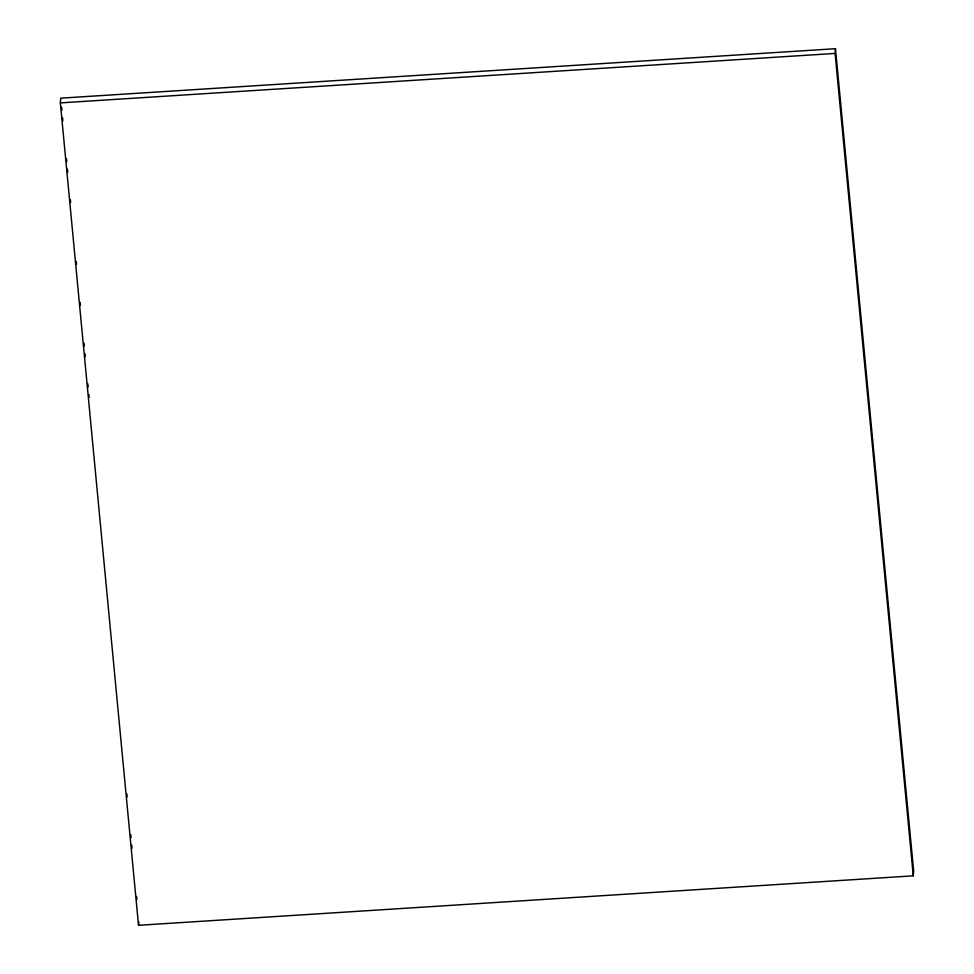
<?xml version="1.0" encoding="UTF-8"?>
<svg xmlns="http://www.w3.org/2000/svg" width="974" height="974" viewBox="0 0 974 974"><rect width="100%" height="100%" fill="white"/><g stroke="black" fill="none" stroke-linecap="round" stroke-linejoin="round"><path stroke-width="1.46" d="M60.339 102.891L60.717 98.167L835.473 48.7L913.661 871.109L913.283 875.833L138.527 925.3L60.339 102.891L835.095 53.424L835.473 48.7M138.527 925.3L138.807 921.757M835.095 53.424L913.283 875.833M61.581 107.237L61.873 110.257M62.592 117.817L62.872 120.849M66.463 158.64L66.756 161.66M67.474 169.22L67.766 172.252M70.347 199.463L70.639 202.482M76.24 261.446L76.532 264.478M80.124 302.269L80.416 305.288M84.008 343.091L84.288 346.111M85.006 353.672L85.298 356.691M87.879 383.914L88.171 386.934M88.89 394.494L89.182 397.514M126.864 793.968L127.156 796.976M130.735 834.657L131.027 837.677M131.733 845.213L132.026 848.22M136.603 896.457L136.896 899.477"/></g></svg>
